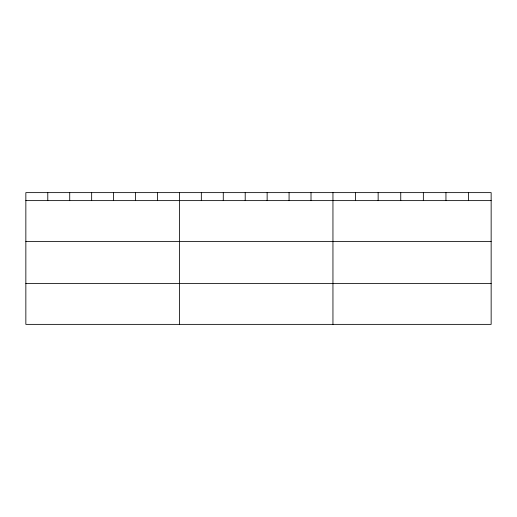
<?xml version="1.0" encoding="UTF-8"?>
<svg xmlns="http://www.w3.org/2000/svg" width="517" height="517" viewBox="0 0 517 517"><rect width="100%" height="100%" fill="white"/><g stroke="black" fill="none" stroke-linecap="round" stroke-linejoin="round"><path stroke-width="0.78" d="M491.15 241.458L491.15 192.628L25.85 192.628L25.85 324.372L491.15 324.372L491.15 241.458L25.85 241.458M25.85 200.622L491.15 200.622M25.85 283.529L491.15 283.529M468.551 192.628L468.551 200.622M445.951 192.628L445.951 200.622M423.352 192.628L423.352 200.622M400.746 192.628L400.746 200.622M378.147 192.628L378.147 200.622M355.547 192.628L355.547 200.622M332.948 192.628L332.948 324.372M311.014 192.628L311.014 200.622M289.074 192.628L289.074 200.622M267.14 192.628L267.14 200.622M245.207 192.628L245.207 200.622M223.273 192.628L223.273 200.622M201.333 192.628L201.333 200.622M179.399 192.628L179.399 324.372M157.465 192.628L157.465 200.622M135.525 192.628L135.525 200.622M113.591 192.628L113.591 200.622M91.658 192.628L91.658 200.622M69.724 192.628L69.724 200.622M47.784 192.628L47.784 200.622"/></g></svg>
